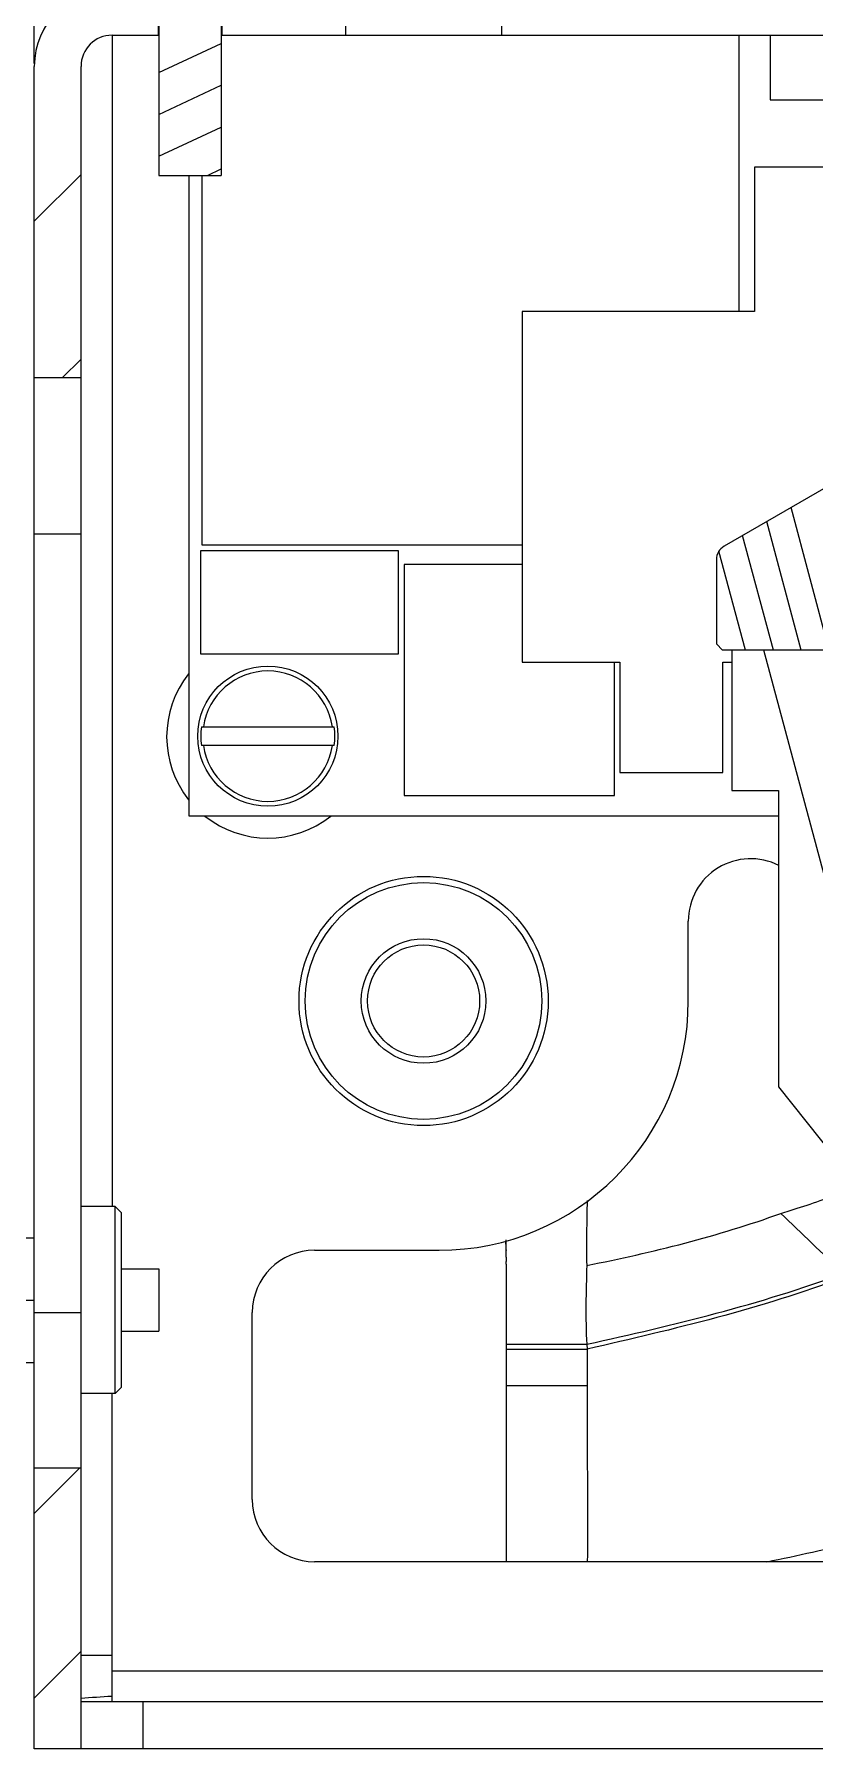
# Model space of a CAD drawing. Header units: millimetres. Extents: x 0 to 841, y 0 to 594.
# Drawn here: x 411.5 to 424.03, y 293.81 to 321.32 of the extents above; entities that cross this region are included whole.
import ezdxf

# ---------------------------------------------------------------- set-up
doc = ezdxf.new("R2010")
doc.units = ezdxf.units.MM
doc.header["$LTSCALE"] = 46.255
doc.layers.get('0').update_dxf_attribs({"linetype": 'CONTINUOUS'})
doc.layers.add('7_ALL_FEATURES', color=7, linetype='CONTINUOUS')
doc.layers.add('AXIS', color=7, linetype='CONTINUOUS')

msp = doc.modelspace()

# ---------------------------------------------------------------- linework, layer by layer
at = {"color": 7, "linetype": 'CONTINUOUS'}
for p, q in [((411.5, 320.85), (411.5, 322.805)), ((413.487, 322.055), (413.487, 321.305)), ((413.5, 322.055), (413.5, 319.055)), ((414.5, 322.055), (414.5, 319.055)), ((414.512, 322.055), (414.512, 321.305)), ((416.5, 321.305), (416.5, 322.055)), ((419, 322.055), (419, 321.305)), ((412.75, 321.305), (412.75, 302.505)), ((412.75, 321.305), (413.5, 321.305)), ((414.5, 321.305), (450, 321.305)), ((422.818, 316.871), (422.818, 321.305)), ((423.314, 321.305), (423.314, 320.269)), ((411.5, 293.805), (411.5, 320.805)), ((412.25, 293.805), (412.25, 320.805)), ((423.314, 320.269), (426.489, 320.269)), ((423.06, 319.189), (423.06, 316.871)), ((424.711, 319.189), (423.06, 319.189)), ((413.5, 319.055), (414.5, 319.055)), ((413.98, 319.055), (413.98, 308.775)), ((414.191, 319.055), (414.191, 313.126)), ((419.33, 316.871), (419.33, 311.243)), ((423.06, 316.871), (419.33, 316.871)), ((412.25, 315.805), (411.5, 315.805)), ((426.642, 315.452), (422.575, 313.103)), ((411.5, 313.305), (412.25, 313.305)), ((414.191, 313.126), (419.33, 313.126)), ((414.17, 313.03), (414.17, 311.379)), ((417.345, 313.03), (414.17, 313.03)), ((417.345, 311.379), (417.345, 313.03)), ((422.45, 312.887), (422.45, 311.535)), ((417.437, 312.812), (417.437, 309.102)), ((419.33, 312.812), (417.437, 312.812)), ((422.55, 311.435), (422.45, 311.535)), ((414.17, 311.379), (417.345, 311.379)), ((419.33, 311.243), (420.901, 311.243)), ((420.814, 309.102), (420.814, 311.243)), ((420.901, 311.243), (420.901, 309.474)), ((424.825, 311.435), (422.55, 311.435)), ((422.552, 309.474), (422.552, 311.243)), ((422.552, 311.243), (422.7, 311.243)), ((422.7, 311.435), (422.7, 309.185)), ((414.183, 310.205), (416.316, 310.205)), ((416.316, 309.905), (414.183, 309.905)), ((420.901, 309.474), (422.552, 309.474)), ((417.437, 309.102), (420.814, 309.102)), ((422.7, 309.185), (423.45, 309.185)), ((423.45, 309.185), (423.45, 304.425)), ((413.98, 308.775), (423.45, 308.775)), ((423.45, 304.425), (424.575, 303.008)), ((412.8, 299.505), (412.8, 302.505)), ((412.9, 302.405), (412.8, 302.505)), ((412.9, 299.605), (412.9, 302.405)), ((409, 302.005), (411.5, 302.005)), ((419.077, 301.812), (419.077, 301.971)), ((419.076, 301.812), (419.076, 301.8)), ((419.077, 301.695), (419.077, 301.743)), ((419.077, 301.623), (419.077, 301.625)), ((419.077, 301.625), (419.077, 301.622)), ((419.077, 301.579), (419.077, 301.623)), ((419.077, 301.579), (419.077, 296.805)), ((409, 301.005), (411.5, 301.005)), ((411.5, 300.805), (412.25, 300.805)), ((419.077, 300.219), (420.377, 300.219)), ((420.372, 300.296), (420.377, 300.219)), ((420.377, 300.219), (420.377, 299.629)), ((409, 300.005), (411.5, 300.005)), ((412.75, 294.555), (412.75, 299.505)), ((412.9, 299.605), (412.8, 299.505)), ((420.377, 299.629), (419.077, 299.629)), ((412.25, 298.305), (411.5, 298.305)), ((412.25, 295.305), (412.75, 295.305)), ((412.75, 295.055), (426, 295.055)), ((426, 294.555), (412.25, 294.555)), ((413.25, 293.805), (413.25, 294.555)), ((426, 293.805), (411.5, 293.805))]:
    msp.add_line(p, q, dxfattribs=at)
at = {"color": 2, "linetype": 'CONTINUOUS'}
for p, q in [((413.5, 320.706), (414.5, 321.172)), ((413.5, 320.034), (414.5, 320.501)), ((413.5, 319.363), (414.5, 319.829)), ((412.25, 319.071), (411.5, 318.321)), ((414.279, 319.055), (414.5, 319.158)), ((412.25, 316.108), (411.946, 315.805)), ((424.263, 311.435), (423.65, 313.724)), ((423.814, 311.435), (423.261, 313.5)), ((423.366, 311.435), (422.872, 313.275)), ((422.917, 311.435), (422.491, 313.023)), ((424.217, 307.689), (423.213, 311.435)), ((412.224, 298.305), (411.5, 297.581)), ((412.25, 295.368), (411.5, 294.618))]:
    msp.add_line(p, q, dxfattribs=at)
at = {"color": 7, "linetype": 'CONTINUOUS'}
for centre, radius in [((415.25, 310.055), 1.125), ((417.75, 305.805), 2), ((417.75, 305.805), 1.9), ((417.75, 305.805), 1), ((417.75, 305.805), 0.9)]:
    msp.add_circle(centre, radius, dxfattribs=at)
for centre, radius, start, end in [((412.75, 320.805), 1.25, 90, 180), ((412.75, 320.805), 0.5, 90, 180), ((422.7, 312.887), 0.25, 120, 180), ((415.25, 310.045), 1.625, 141.5563, 218.4437), ((415.25, 310.055), 1.046, 8.2428, 171.7572), ((415.25, 310.055), 1.077, 171.9932, 188.0068), ((415.25, 310.055), 1.077, 351.9932, 8.0068), ((415.25, 310.055), 1.046, 188.2428, 351.7572), ((415.25, 310.045), 1.625, 231.5563, 308.4437), ((375.708, 251.765), 69.613, 45.51743, 46.66065), ((387.125, 301.706), 31.952, 0.0668, 0.1907), ((453.332, 301.732), 34.256, 180.0616, 180.1821), ((415.258, 250.711), 44.005, 93.2757, 93.9208)]:
    msp.add_arc(centre, radius, start, end, dxfattribs=at)
for points, knots in [([(423.485, 302.395), (423.574, 302.422), (423.942, 302.536), (424.305, 302.667), (424.577, 302.775)], [0, 0, 0, 0, 0.239772, 1, 1, 1, 1]), ([(420.377, 299.629), (420.377, 299.367), (420.376, 298.424), (420.384, 297.481), (420.378, 296.8)], [0, 0, 0, 0, 0.277505, 1, 1, 1, 1]), ([(423.261, 296.805), (423.506, 296.855), (424.301, 297.024), (425.091, 297.214), (425.634, 297.356)], [0, 0, 0, 0, 0.308717, 1, 1, 1, 1])]:
    msp.add_open_spline(points, degree=3, knots=knots, dxfattribs=at)
for points in [[(420.375, 302.602), (420.369, 302.255), (420.36, 301.909), (420.369, 301.562)], [(420.369, 301.562), (421.424, 301.767), (422.473, 302.032), (423.485, 302.395)], [(419.076, 301.812), (419.076, 301.858), (419.073, 301.904), (419.065, 301.949)], [(420.369, 301.562), (420.362, 301.14), (420.341, 300.717), (420.372, 300.296)], [(420.372, 300.296), (421.761, 300.603), (423.152, 300.938), (424.486, 301.432)], [(424.498, 301.372), (423.164, 300.869), (421.769, 300.534), (420.377, 300.219)], [(419.077, 300.3), (419.509, 300.299), (419.941, 300.297), (420.372, 300.296)]]:
    msp.add_open_spline(points, degree=3, dxfattribs=at)
at = {"layer": '7_ALL_FEATURES', "color": 7, "linetype": 'CONTINUOUS'}
for p, q in [((422, 305.805), (422, 307.088)), ((416, 301.805), (418, 301.805)), ((415, 297.805), (415, 300.805)), ((426, 296.805), (416, 296.805))]:
    msp.add_line(p, q, dxfattribs=at)
for centre, radius, start, end in [((423, 307.088), 1, 63.0967, 180), ((418, 305.805), 4, 270, 360), ((416, 300.805), 1, 90, 180), ((416, 297.805), 1, 180, 270)]:
    msp.add_arc(centre, radius, start, end, dxfattribs=at)
at = {"layer": 'AXIS', "color": 7, "linetype": 'CONTINUOUS'}
for p, q in [((412.8, 302.505), (412.25, 302.505)), ((412.9, 301.505), (413.5, 301.505)), ((413.5, 301.505), (413.5, 300.505)), ((412.9, 300.505), (413.5, 300.505)), ((412.8, 299.505), (412.25, 299.505))]:
    msp.add_line(p, q, dxfattribs=at)

doc.saveas('drawing.dxf')
